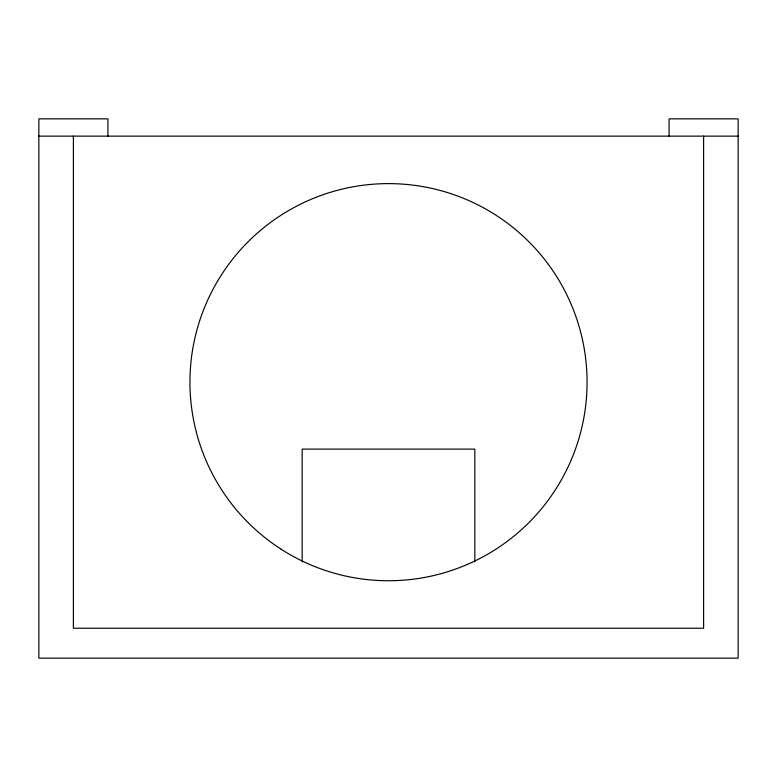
<?xml version="1.0" encoding="UTF-8"?>
<svg xmlns="http://www.w3.org/2000/svg" width="777" height="777" viewBox="0 0 777 777"><rect width="100%" height="100%" fill="white"/><g stroke="black" fill="none" stroke-linecap="round" stroke-linejoin="round"><path stroke-width="1.17" d="M38.85 136.13L738.15 136.13M703.612 136.13L703.612 628.234L73.388 628.234L73.388 136.13M669.084 136.13L669.084 118.862L738.15 118.862L738.15 658.138L38.85 658.138L38.85 118.862L107.916 118.862L107.916 136.13M474.834 561.878L474.834 449.125L302.166 449.125L302.166 561.878M281.255 549.29A198.562 198.562 0 0 0 586.849 391.501A198.562 198.562 0 0 0 297.397 205.75A198.562 198.562 0 0 0 281.255 549.29"/></g></svg>
